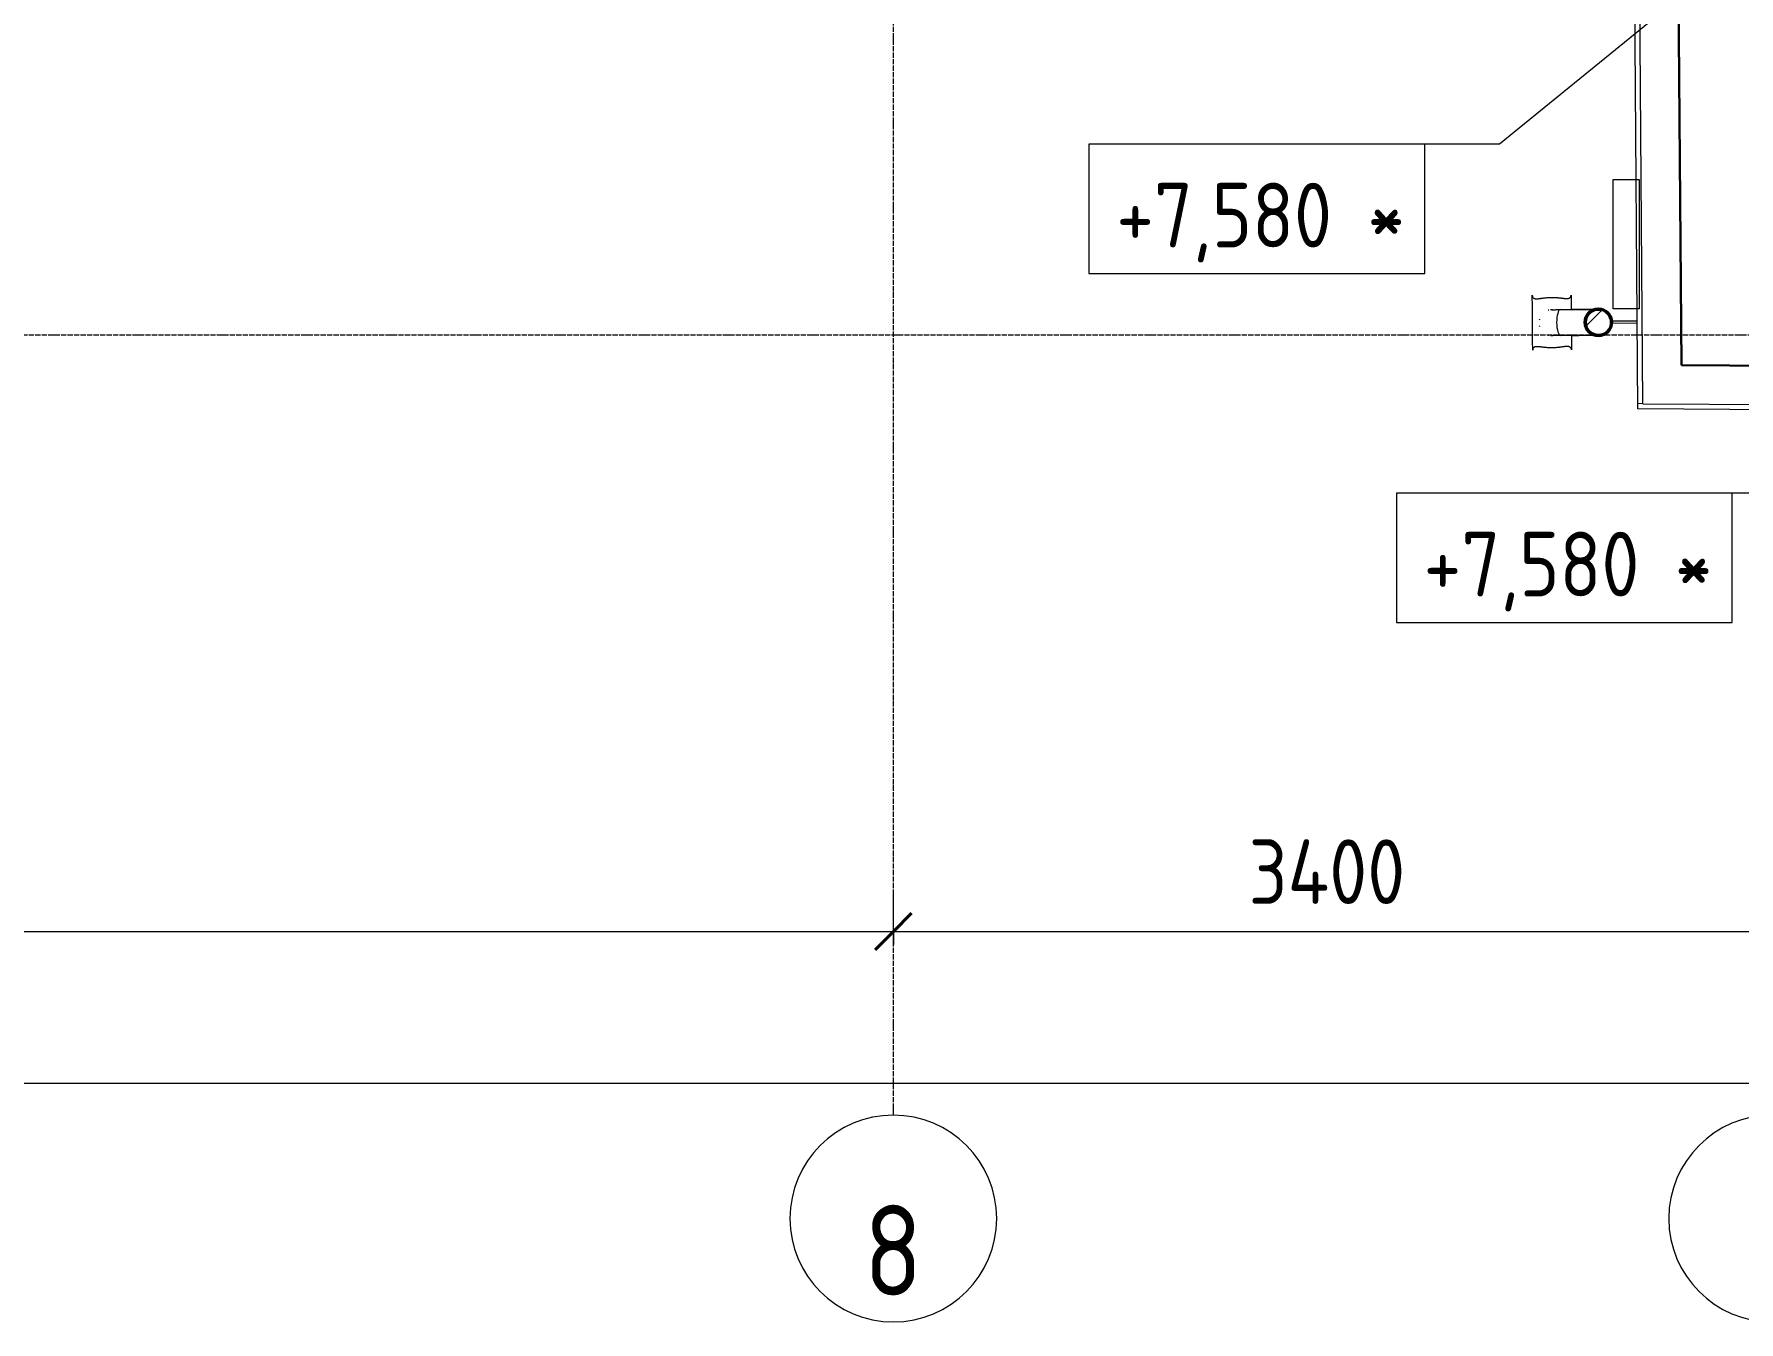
# Model space of a CAD drawing. Header units: millimetres. Extents: x -10474 to 67905, y -3824 to 44223.
# Drawn here: x 35125 to 41721, y -3824 to 1159 of the extents above; entities that cross this region are included whole.
import ezdxf

# ---------------------------------------------------------------- set-up
doc = ezdxf.new("R2010")
doc.units = ezdxf.units.MM
doc.linetypes.add('ADSK_Линия сетки', pattern=[25, 20, -2.5, 0, -2.5])
for name, color, linetype, lineweight in [('Аннотация', 7, 'Continuous', 20), ('Обобщенные модели', 7, 'Continuous', 18), ('Оси', 7, 'Continuous', 9), ('Отметки', 7, 'Continuous', 9), ('Размеры', 7, 'Continuous', 9), ('Размеры-100', 7, 'Continuous', 9), ('Стены несущие', 7, 'Continuous', 30), ('Стены отделка', 7, 'Continuous', 30), ('Стены штриховка', 7, 'Continuous', 9)]:
    doc.layers.add(name, color=color, linetype=linetype, lineweight=lineweight)
doc.styles.add('GOST Common', font='GOST_Common.ttf', dxfattribs={"width": 0.9, "height": 350})
doc.styles.add('GOST Common_2', font='GOST_Common.ttf', dxfattribs={"width": 0.9, "height": 250})
doc.dimstyles.new('ADSK_Основной_2_5_мм_Оси', dxfattribs={"dimscale": 304.8, "dimtxt": 251.428749, "dimasz": 0.463911, "dimexe": 0.492126, "dimexo": 0.492126, "dimgap": 0.098425, "dimtad": 1, "dimrnd": 0.01, "dimdsep": 46, "dimtxsty": 'GOST Common_2', "dimblk1": 'OBLIQUE', "dimblk2": 'OBLIQUE', "dimsah": 1, "dimcen": 0.09, "dimdle": 0.492126, "dimazin": 2, "dimtfac": 1, "dimtdec": 4, "dimtix": 1, "dimtmove": 0, "dimatfit": 3, "dimfxl": 1, "dimtvp": 1, "dimtolj": 1, "dimtzin": 0, "dimlwd": 20, "dimlwe": 20, "dimarcsym": 2})
pattern_1 = [(314.567, (392.8, 41336.54), (106.86455, 105.2614), [])]

# ---------------------------------------------------------------- blocks, each defined once
blk = doc.blocks.new('Водосток - Тип 1 _карниз больше 490мм_-5298490-План потолков 2-го этажа')
at = {"layer": 'Обобщенные модели', "lineweight": 9}
h = blk.add_hatch(dxfattribs=at)
h.set_pattern_fill('FP_6', color=256, style=0, pattern_type=2)
h.set_pattern_definition(pattern_1)
h.paths.add_polyline_path([(74.3, 171.6), (74.9, 147.2), (85.9, 126.3), (103.3, 113), (127.5, 108.6), (147.6, 113.1), (166.2, 128.8), (175.7, 148.9), (175.7, 171.6), (164.6, 193.3), (145.8, 207.3), (124.2, 211.8), (100.6, 205.4), (83.8, 191.2), (75.1, 173.2)])
h.paths.add_polyline_path([(76.3, 171.1), (87.4, 192.4), (104.7, 205.4), (125, 210), (147.7, 204.3), (164.6, 190.2), (173.7, 171.1), (172.6, 146.5), (162.6, 127.6), (146, 114.8), (123.7, 110.3), (102.6, 115.5), (85.9, 128.8), (76.3, 150.5), (76.3, 169.5)])
h = blk.add_hatch(dxfattribs=at)
h.set_pattern_fill('FP_6', color=256, style=0, pattern_type=2)
h.set_pattern_definition(pattern_1)
h.paths.add_polyline_path([(76.3, 171.1), (76.3, 148.9), (85.9, 128.8), (103.3, 115), (125, 110), (146.7, 115), (164.1, 128.8), (173.7, 148.9), (173.7, 171.1), (164.1, 191.2), (144.7, 205.5), (124.2, 209.8), (103.3, 205), (85.9, 191.2), (76.4, 171.5)])
at = {"layer": 'Обобщенные модели'}
for p, q in [((18.8, 415), (24.9, 415)), ((225.1, 415), (231.2, 415)), ((24.9, 265), (18.8, 265)), ((75, 193.8), (75, 306.2)), ((75, 263.6), (75, 306.2)), ((175, 306.2), (175, 193.8)), ((175, 306.2), (175, 263.6)), ((231.2, 265), (225.1, 265)), ((75, 193.8), (75, 236.4)), ((175, 236.4), (175, 193.8)), ((120, 10), (120, 109.1)), ((130, 109.1), (130, 10))]:
    blk.add_line(p, q, dxfattribs=at)
at = {"layer": 'Обобщенные модели', "flags": 128}
for points in [[(75, 236.4), (75, 242), (75, 247.6), (75, 253.1), (75, 258.5), (75, 263.8), (75, 268.9), (75, 274), (75, 278.9), (75, 283.6), (75, 288.2), (75, 292.7), (75, 297), (75, 301.1), (75, 305.1), (75, 308.8), (75, 312.4), (75, 315.7), (75, 318.9), (75, 321.9), (75, 324.6), (75, 327.2), (75, 329.5), (75, 331.6), (75, 333.4), (75, 335.1), (75, 336.5), (75, 337.7), (75, 338.6), (75, 339.3), (75, 339.8), (75, 340), (75, 340)], [(175, 340), (175, 339.9), (175, 339.5), (175, 338.9), (175, 338.1), (175, 337), (175, 335.7), (175, 334.2), (175, 332.4), (175, 330.4), (175, 328.2), (175, 325.7), (175, 323), (175, 320.2), (175, 317.1), (175, 313.8), (175, 310.3), (175, 306.6), (175, 302.8), (175, 298.7), (175, 294.5), (175, 290.1), (175, 285.6), (175, 280.9), (175, 276), (175, 271), (175, 265.9), (175, 260.7), (175, 255.4), (175, 249.9), (175, 244.4), (175, 238.7), (175, 236.4)], [(75, 263.6), (75, 258), (75, 252.4), (75, 246.9), (75, 241.5), (75, 236.2), (75, 231.1), (75, 226), (75, 221.1), (75, 216.4), (75, 211.8), (75, 207.3), (75, 203), (75, 198.9), (75, 194.9), (75, 191.2), (75, 187.6), (75, 184.3), (75, 181.1), (75, 178.1), (75, 175.4), (75, 173)], [(175, 173), (175, 174.3), (175, 177), (175, 179.8), (175, 182.9), (175, 186.2), (175, 189.7), (175, 193.4), (175, 197.2), (175, 201.3), (175, 205.5), (175, 209.9), (175, 214.4), (175, 219.1), (175, 224), (175, 229), (175, 234.1), (175, 239.3), (175, 244.6), (175, 250.1), (175, 255.6), (175, 261.3), (175, 263.6)]]:
    blk.add_lwpolyline(points, dxfattribs=at)
at = {"layer": 'Обобщенные модели'}
for start, end in [(174.54437, 183.38559), (163.32487, 166.67519), (103.32484, 106.67517), (73.32483, 76.67516), (13.32481, 16.67513), (356.72694, 5.45563)]:
    blk.add_arc((125, 340), 50, start, end, dxfattribs=at)
at = {"layer": 'Обобщенные модели', "lineweight": 40}
for radius, start, end in [(52, 90, 270), (50, 90, 270), (50, 90, 270), (52, 270, 90), (50, 270, 90), (50, 270, 90)]:
    blk.add_arc((125, 160), radius, start, end, dxfattribs=at)
at = {"layer": 'Обобщенные модели'}
for start_param, end_param in [(4.712389, 6.283185), (4.712389, 6.283185), (3.141593, 4.712389), (3.141593, 4.712389)]:
    blk.add_ellipse((125, 306.2), major_axis=(-50, 0), ratio=0.309017, start_param=start_param, end_param=end_param, dxfattribs=at)
for points, knots in [([(18.8, 265), (21.1, 265), (25.1, 265.7), (28.9, 268.6), (30.8, 272.1), (31.6, 274.9), (32, 277.4), (32.1, 279.4), (32.2, 281.5), (32.2, 283.8), (32.1, 286.2), (31.9, 288.7), (31.6, 291.4), (31.3, 294.1), (31, 297), (30.6, 299.9), (30.2, 302.9), (29.8, 306), (29.4, 309.2), (29, 312.4), (28.7, 315.7), (28.3, 320.2), (27.8, 325.9), (27.4, 335.3), (27.4, 344.8), (27.8, 354.1), (28.3, 359.8), (28.7, 364.3), (29, 367.6), (29.4, 370.8), (29.8, 374), (30.2, 377.1), (30.6, 380.1), (31, 383.1), (31.3, 385.9), (31.6, 388.6), (31.9, 391.3), (32.1, 393.8), (32.2, 396.2), (32.2, 398.5), (32.1, 400.6), (32, 402.7), (31.6, 405.1), (30.8, 407.9), (28.9, 411.5), (25.1, 414.3), (21.1, 415), (18.8, 415)], [-1, -1, -1, -1, -0.941176, -0.882353, -0.852941, -0.823529, -0.808824, -0.794118, -0.779412, -0.764706, -0.75, -0.735294, -0.720588, -0.705882, -0.691176, -0.676471, -0.661765, -0.647059, -0.632353, -0.617647, -0.602941, -0.588235, -0.558824, -0.529412, -0.470588, -0.441176, -0.411765, -0.397059, -0.382353, -0.367647, -0.352941, -0.338235, -0.323529, -0.308824, -0.294118, -0.279412, -0.264706, -0.25, -0.235294, -0.220588, -0.205882, -0.191176, -0.176471, -0.147059, -0.117647, -0.058824, 0, 0, 0, 0]), ([(18.8, 415), (22.1, 415), (28.9, 415), (39.4, 415), (48.4, 415), (56, 415), (60.8, 415), (64.9, 415), (67.9, 415), (71, 415), (74.3, 415), (77.6, 415), (81, 415), (83.9, 415), (86.4, 415), (88.2, 415), (90.2, 415), (92.8, 415), (96.1, 415), (99.6, 415), (102.5, 415), (104.8, 415), (107.1, 415), (110.3, 415), (116, 415), (121.3, 415), (125, 415)], [-1, -1, -1, -1, -0.875, -0.75, -0.625, -0.5625, -0.5, -0.46875, -0.4375, -0.40625, -0.375, -0.34375, -0.3125, -0.28125, -0.265625, -0.25, -0.234375, -0.21875, -0.1875, -0.15625, -0.140625, -0.125, -0.109375, -0.09375, -0.0625, 0, 0, 0, 0]), ([(125, 415), (128.7, 415), (134, 415), (139.7, 415), (142.9, 415), (145.2, 415), (147.5, 415), (150.4, 415), (153.9, 415), (157.2, 415), (159.8, 415), (161.8, 415), (163.6, 415), (166.1, 415), (169, 415), (172.4, 415), (175.7, 415), (179, 415), (182.1, 415), (185.1, 415), (189.2, 415), (194, 415), (201.6, 415), (210.6, 415), (221.1, 415), (227.9, 415), (231.2, 415)], [-1, -1, -1, -1, -0.9375, -0.90625, -0.890625, -0.875, -0.859375, -0.84375, -0.8125, -0.78125, -0.765625, -0.75, -0.734375, -0.71875, -0.6875, -0.65625, -0.625, -0.59375, -0.5625, -0.53125, -0.5, -0.4375, -0.375, -0.25, -0.125, 0, 0, 0, 0]), ([(231.2, 415), (228.9, 415), (224.9, 414.3), (221.1, 411.4), (219.2, 407.9), (218.4, 405.1), (218, 402.6), (217.9, 400.6), (217.8, 398.5), (217.8, 396.2), (217.9, 393.8), (218.1, 391.3), (218.4, 388.6), (218.7, 385.9), (219, 383), (219.4, 380.1), (219.8, 377.1), (220.2, 374), (220.6, 370.8), (221, 367.6), (221.3, 364.3), (221.7, 359.8), (222.2, 354.1), (222.6, 344.7), (222.6, 335.2), (222.2, 325.9), (221.7, 320.2), (221.3, 315.7), (221, 312.4), (220.6, 309.2), (220.2, 306), (219.8, 302.9), (219.4, 299.9), (219, 296.9), (218.7, 294.1), (218.4, 291.4), (218.1, 288.7), (217.9, 286.2), (217.8, 283.8), (217.8, 281.5), (217.9, 279.4), (218, 277.3), (218.4, 274.9), (219.2, 272.1), (221.1, 268.5), (224.9, 265.7), (228.9, 265), (231.2, 265)], [-1, -1, -1, -1, -0.941176, -0.882353, -0.852941, -0.823529, -0.808824, -0.794118, -0.779412, -0.764706, -0.75, -0.735294, -0.720588, -0.705882, -0.691176, -0.676471, -0.661765, -0.647059, -0.632353, -0.617647, -0.602941, -0.588235, -0.558824, -0.529412, -0.470588, -0.441176, -0.411765, -0.397059, -0.382353, -0.367647, -0.352941, -0.338235, -0.323529, -0.308824, -0.294118, -0.279412, -0.264706, -0.25, -0.235294, -0.220588, -0.205882, -0.191176, -0.176471, -0.147059, -0.117647, -0.058824, 0, 0, 0, 0]), ([(74.3, 265), (73.2, 265), (71, 265), (67.9, 265), (64.9, 265), (60.8, 265), (56, 265), (48.4, 265), (39.4, 265), (28.9, 265), (22.1, 265), (18.8, 265)], [-0.625, -0.625, -0.625, -0.625, -0.59375, -0.5625, -0.53125, -0.5, -0.4375, -0.375, -0.25, -0.125, 0, 0, 0, 0]), ([(231.2, 265), (227.9, 265), (221.1, 265), (210.6, 265), (201.6, 265), (194, 265), (189.2, 265), (185.1, 265), (182.1, 265), (179, 265), (176.8, 265), (175.7, 265)], [-1, -1, -1, -1, -0.875, -0.75, -0.625, -0.5625, -0.5, -0.46875, -0.4375, -0.40625, -0.375, -0.375, -0.375, -0.375])]:
    blk.add_open_spline(points, degree=3, knots=knots, dxfattribs=at)
blk = doc.blocks.new('Ось сетки - Круг_Ø8 мм-8258-План потолков 2-го этажа')
at = {"layer": 'Оси', "lineweight": 20}
for start, end in [(360, 180), (180, 360)]:
    blk.add_arc((0, 0), 4, start, end, dxfattribs=at)
blk = doc.blocks.new('DIMBLOCK14-План потолков 2-го этажа')
at = {"layer": 'Размеры-100', "lineweight": 20, "transparency": 16777216}
for p, q in [((30549.6, -2314), (30549.6, -2164)), ((38449.6, -2314), (38449.6, -2164)), ((30549.6, -2314), (38449.6, -2314)), ((30549.6, -2314), (30549.6, -2364)), ((38449.6, -2314), (38449.6, -2364))]:
    blk.add_line(p, q, dxfattribs=at)
at = {"layer": 'Размеры-100', "lineweight": 40, "transparency": 16777216}
for p, q in [((30549.6, -2314), (30620.3, -2243.3)), ((38449.6, -2314), (38520.3, -2243.3)), ((30549.6, -2314), (30478.9, -2384.7)), ((38449.6, -2314), (38378.9, -2384.7))]:
    blk.add_line(p, q, dxfattribs=at)
at = {"layer": 'Размеры-100', "color": 0, "lineweight": 20, "transparency": 16777216, "insert": (34184.2, -1957.3), "char_height": 250, "width": 756.843, "attachment_point": 1, "line_spacing_factor": 1.022761, "style": 'GOST Common_2'}
blk.add_mtext('7900', dxfattribs=at)
blk = doc.blocks.new('_Oblique')
at = {"color": 0, "linetype": 'ByBlock', "lineweight": -2}
blk.add_line((-0.5, -0.5), (0.5, 0.5), dxfattribs=at)
blk = doc.blocks.new('DIMBLOCK15-План потолков 2-го этажа')
at = {"layer": 'Размеры-100', "lineweight": 20, "transparency": 16777216}
for p, q in [((38449.6, -2314), (38449.6, -2164)), ((41849.6, -2314), (41849.6, -2164)), ((38449.6, -2314), (41849.6, -2314)), ((38449.6, -2314), (38449.6, -2364)), ((41849.6, -2314), (41849.6, -2364))]:
    blk.add_line(p, q, dxfattribs=at)
at = {"layer": 'Размеры-100', "lineweight": 40, "transparency": 16777216}
for p, q in [((38449.6, -2314), (38520.3, -2243.3)), ((41849.6, -2314), (41920.3, -2243.3)), ((38449.6, -2314), (38378.9, -2384.7)), ((41849.6, -2314), (41778.9, -2384.7))]:
    blk.add_line(p, q, dxfattribs=at)
at = {"layer": 'Размеры-100', "color": 0, "lineweight": 20, "transparency": 16777216, "insert": (39823.6, -1957.3), "char_height": 250, "width": 782.412, "attachment_point": 1, "line_spacing_factor": 1.022761, "style": 'GOST Common_2'}
blk.add_mtext('3400', dxfattribs=at)
blk = doc.blocks.new('DIMBLOCK19-План потолков 2-го этажа')
at = {"layer": 'Размеры-100', "lineweight": 20, "transparency": 16777216}
for p, q in [((-6500.4, -2900.8), (-6500.4, -2750.8)), ((55349.6, -2900.8), (55349.6, -2750.8)), ((-6650.4, -2900.8), (55499.6, -2900.8)), ((-6500.4, -2900.8), (-6500.4, -2950.9)), ((55349.6, -2900.8), (55349.6, -2950.9))]:
    blk.add_line(p, q, dxfattribs=at)
at = {"layer": 'Размеры-100', "lineweight": 40, "transparency": 16777216}
for p, q in [((-6500.4, -2900.8), (-6429.7, -2830.1)), ((55349.6, -2900.8), (55420.3, -2830.1)), ((-6500.4, -2900.8), (-6571.1, -2971.5)), ((55349.6, -2900.8), (55278.9, -2971.5))]:
    blk.add_line(p, q, dxfattribs=at)
at = {"layer": 'Размеры-100', "color": 0, "lineweight": 20, "transparency": 16777216, "insert": (24053.8, -2544.1), "char_height": 250, "width": 889.802, "attachment_point": 1, "line_spacing_factor": 1.022761, "style": 'GOST Common_2'}
blk.add_mtext('61850', dxfattribs=at)
blk = doc.blocks.new('Высотные отметки - Рамка-12095-План потолков 2-го этажа')
at = {"layer": 'Аннотация'}
for p, q in [((-6.5, 0), (-6.5, 5)), ((-6.5, 5), (6.5, 5)), ((6.5, 5), (6.5, 0)), ((6.5, 0), (-6.5, 0))]:
    blk.add_line(p, q, dxfattribs=at)

msp = doc.modelspace()

# ---------------------------------------------------------------- linework, layer by layer
at = {"layer": 'Оси', "linetype": 'ADSK_Линия сетки'}
for p, q in [((38449.565, -3024.361), (38449.565, 20770.35)), ((-9674.401, -5), (50122.26, -5))]:
    msp.add_line(p, q, dxfattribs=at)
at = {"layer": 'Отметки', "lineweight": 20}
for p, q in [((42839.037, 2398.325), (40794.922, 732.75)), ((40794.922, 732.75), (39856.143, 732.75)), ((41983.465, -617.645), (41045.592, -617.645))]:
    msp.add_line(p, q, dxfattribs=at)
at = {"layer": 'Стены несущие'}
for p, q in [((41498.648, -122.491), (41483.44, 1888.232)), ((49308.254, -177.175), (41498.648, -122.491))]:
    msp.add_line(p, q, dxfattribs=at)
at = {"layer": 'Стены отделка', "lineweight": 9}
for p, q in [((41329.92, -291.314), (41314.721, 1718.232)), ((41349.771, -271.452), (41334.571, 1738.232)), ((41234.571, 96.078), (41234.571, 596.078)), ((41234.571, 596.078), (41334.571, 596.078)), ((41334.571, 596.078), (41334.571, 96.078)), ((41334.571, 96.078), (41234.571, 96.078)), ((49479.558, -348.379), (41329.92, -291.314)), ((41349.771, -271.452), (49459.405, -328.237))]:
    msp.add_line(p, q, dxfattribs=at)
at = {"layer": 'Стены штриховка'}
msp.add_line((41349.771, -271.452), (41329.769, -271.312), dxfattribs=at)

# ---------------------------------------------------------------- block references
at = {"layer": 'Обобщенные модели', "rotation": 90.43334442127687}
msp.add_blockref('Водосток - Тип 1 _карниз больше 490мм_-5298490-План потолков 2-го этажа', (41338.324, -80.155), dxfattribs=at)
at = {"layer": 'Оси', "lineweight": 20, "xscale": 99.99999999999993, "yscale": 99.99999999999993, "zscale": 99.99999999999993}
for p in [(38449.565, -3424.361), (41849.565, -3424.361)]:
    msp.add_blockref('Ось сетки - Круг_Ø8 мм-8258-План потолков 2-го этажа', p, dxfattribs=at)
at = {"layer": 'Отметки', "lineweight": 20, "extrusion": (0, 0, -1), "xscale": 99.99999999999993, "yscale": 99.99999999999993, "zscale": 99.99999999999993, "rotation": 180}
for p in [(-39856.143, 732.75), (-41045.592, -617.645)]:
    msp.add_blockref('Высотные отметки - Рамка-12095-План потолков 2-го этажа', p, dxfattribs=at)

# ---------------------------------------------------------------- texts
at = {"layer": 'Оси', "insert": (38448.735, -3547.265), "char_height": 350, "width": 232.2, "attachment_point": 5, "line_spacing_factor": 1.022766, "style": 'GOST Common'}
msp.add_mtext('\\pt89.999,180.0015,270.0005,359.9995,449.9985,540.001,630,719.999,810.0015,900.0005,989.9995,1079.9985,1170.001,1260,1349.999,1440.0015,1530.0005,1619.9995,1709.9985,1800.001,1890,1979.999,2070.0015,2160.0005,2249.9995,2339.9985,2430.001,2520,2609.999,2700.0015,2790.0005,2879.9995;8', dxfattribs=at)
at = {"layer": 'Отметки', "lineweight": 20, "char_height": 250, "width": 1306.39347, "attachment_point": 1, "line_spacing_factor": 1.022761, "style": 'GOST Common_2'}
for insert in [(39311.813, 583.307), (40501.262, -767.088)]:
    msp.add_mtext('+7,580 *', dxfattribs=dict(at, insert=insert))

# ---------------------------------------------------------------- dimensions: what is measured, and where the dimension line sits
at = {"layer": 'Размеры', "lineweight": 20}
for base, p1, p2, override, picture, middle in [((38449.565, -2314.023), (30549.565, -2214.038), (38449.565, -2214.038), {"dimpost": '<>', "dimfxl": 7900}, 'DIMBLOCK14-План потолков 2-го этажа', (34499.565, -2159.023)), ((41849.565, -2314.023), (38449.565, -2214.038), (41849.565, -2214.038), {"dimpost": '<>', "dimfxl": 3400}, 'DIMBLOCK15-План потолков 2-го этажа', (40149.565, -2159.023)), ((55349.565, -2900.84), (-6500.435, -2800.855), (55349.565, -2800.855), {"dimpost": '<>', "dimfxl": 61850}, 'DIMBLOCK19-План потолков 2-го этажа', (24424.565, -2745.84))]:
    dim = msp.add_linear_dim(base=base, p1=p1, p2=p2, dimstyle='ADSK_Основной_2_5_мм_Оси', override=override, dxfattribs=at)
    dim.commit()
    dim.dimension.update_dxf_attribs({"geometry": picture, "text_midpoint": middle})

doc.saveas('drawing.dxf')
